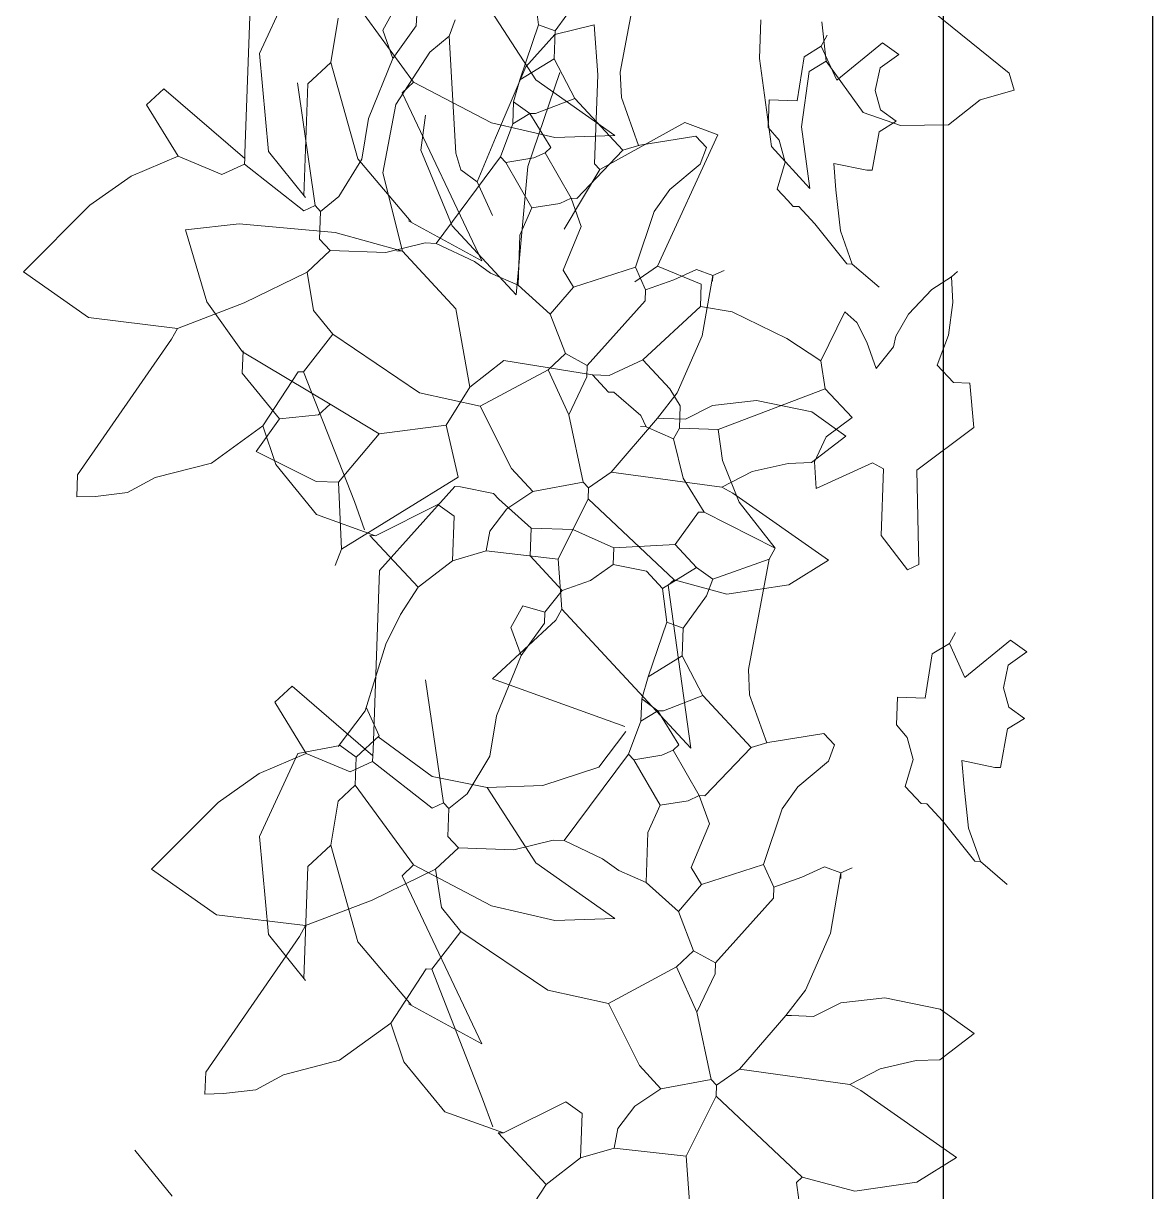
# Model space of a CAD drawing. Header units: millimetres. Extents: x 2667 to 2848, y -1 to 1765.
# Drawn here: x 2814.462 to 2815.001, y 1736.55 to 1737.108 of the extents above; entities that cross this region are included whole.
import ezdxf

# ---------------------------------------------------------------- set-up
doc = ezdxf.new("R2010")
doc.units = ezdxf.units.MM
doc.layers.add('PROIEZIONI', color=145, linetype='Continuous')
doc.layers.add('VERDE_giardino', color=74, linetype='Continuous', lineweight=9)

msp = doc.modelspace()

# ---------------------------------------------------------------- linework, layer by layer
at = {"layer": 'PROIEZIONI'}
for p, q in [((2814.90139, 1754.35715), (2814.90139, 1736.62102)), ((2815.00139, 1754.35715), (2815.00139, 1736.62102)), ((2814.90139, 1744.90356), (2814.90139, 1727.16743)), ((2815.00139, 1744.90356), (2815.00139, 1727.16743)), ((2814.90139, 1736.7425), (2814.90139, 1719.00637)), ((2815.00139, 1736.7425), (2815.00139, 1719.00637))]:
    msp.add_line(p, q, dxfattribs=at)
at = {"layer": 'VERDE_giardino'}
for p, q in [((2814.75705, 1737.13768), (2814.74717, 1737.08497)), ((2814.57109, 1737.13225), (2814.56796, 1737.04638)), ((2814.5932, 1737.13355), (2814.57487, 1737.09392)), ((2814.62066, 1737.11844), (2814.64846, 1737.08027)), ((2814.70612, 1737.12362), (2814.70819, 1737.10762)), ((2814.71604, 1737.10467), (2814.72723, 1737.12019)), ((2814.63379, 1737.10502), (2814.63948, 1737.11542)), ((2814.70683, 1737.08134), (2814.68369, 1737.11718)), ((2814.89159, 1737.11783), (2814.93284, 1737.08448)), ((2814.609, 1737.08967), (2814.61242, 1737.11077)), ((2814.63861, 1737.09157), (2814.64979, 1737.10709)), ((2814.64979, 1737.10709), (2814.64998, 1737.11239)), ((2814.66545, 1737.10218), (2814.66839, 1737.11004)), ((2814.69927, 1737.0814), (2814.70819, 1737.10762)), ((2814.70819, 1737.10762), (2814.71604, 1737.10467)), ((2814.73465, 1737.10762), (2814.7159, 1737.10301)), ((2814.73643, 1737.08368), (2814.73465, 1737.10762)), ((2814.81435, 1737.11003), (2814.81367, 1737.09148)), ((2814.8435, 1737.10897), (2814.84548, 1737.09032)), ((2814.63861, 1737.09157), (2814.63379, 1737.10502)), ((2814.65628, 1737.09448), (2814.66545, 1737.10218)), ((2814.66545, 1737.10218), (2814.66873, 1737.04634)), ((2814.70207, 1737.08759), (2814.7159, 1737.10301)), ((2814.71556, 1737.09143), (2814.71604, 1737.10467)), ((2814.846, 1737.1026), (2814.84315, 1737.09739)), ((2814.83501, 1737.09238), (2814.84315, 1737.09739)), ((2814.84315, 1737.09739), (2814.85053, 1737.0812)), ((2814.85053, 1737.0812), (2814.87241, 1737.09898)), ((2814.87241, 1737.09898), (2814.88016, 1737.09339)), ((2814.57487, 1737.09392), (2814.57928, 1737.0471)), ((2814.62694, 1737.06281), (2814.63861, 1737.09157)), ((2814.64004, 1737.06948), (2814.65628, 1737.09448)), ((2814.69927, 1737.0814), (2814.71556, 1737.09143)), ((2814.71556, 1737.09143), (2814.72549, 1737.07248)), ((2814.81932, 1737.04954), (2814.81367, 1737.09148)), ((2814.83159, 1737.07128), (2814.83501, 1737.09238)), ((2814.83733, 1737.08531), (2814.84548, 1737.09032)), ((2814.84548, 1737.09032), (2814.86315, 1737.06579)), ((2814.87126, 1737.087), (2814.88016, 1737.09339)), ((2814.598, 1737.07945), (2814.609, 1737.08967)), ((2814.62193, 1737.0436), (2814.609, 1737.08967)), ((2814.68756, 1737.05361), (2814.70207, 1737.08759)), ((2814.71827, 1737.08478), (2814.70307, 1737.03999)), ((2814.74717, 1737.08497), (2814.74774, 1737.07291)), ((2814.83371, 1737.05891), (2814.83733, 1737.08531)), ((2814.86897, 1737.0762), (2814.87126, 1737.087)), ((2814.60154, 1737.02127), (2814.59307, 1737.07997)), ((2814.59605, 1737.02594), (2814.598, 1737.07945)), ((2814.64846, 1737.08027), (2814.64296, 1737.07516)), ((2814.64846, 1737.08027), (2814.6857, 1737.06072)), ((2814.69624, 1737.0709), (2814.69927, 1737.0814)), ((2814.74456, 1737.05468), (2814.70683, 1737.08134)), ((2814.73488, 1737.04127), (2814.73643, 1737.08368)), ((2814.93284, 1737.08448), (2814.93519, 1737.07643)), ((2814.52103, 1737.06932), (2814.52927, 1737.07698)), ((2814.52927, 1737.07698), (2814.56787, 1737.04373)), ((2814.64296, 1737.07516), (2814.68107, 1736.99487)), ((2814.87148, 1737.06704), (2814.86897, 1737.0762)), ((2814.9191, 1737.07172), (2814.93519, 1737.07643)), ((2814.53606, 1737.04489), (2814.52103, 1737.06932)), ((2814.63388, 1737.03699), (2814.64004, 1737.06948)), ((2814.69585, 1737.0603), (2814.69624, 1737.0709)), ((2814.69624, 1737.0709), (2814.70399, 1737.06531)), ((2814.70664, 1737.06521), (2814.72549, 1737.07248)), ((2814.72549, 1737.07248), (2814.74847, 1737.04776)), ((2814.74774, 1737.07291), (2814.75593, 1737.04995)), ((2814.81785, 1737.05851), (2814.81834, 1737.07176)), ((2814.81834, 1737.07176), (2814.83159, 1737.07128)), ((2814.90396, 1737.05986), (2814.9191, 1737.07172)), ((2814.62694, 1737.06281), (2814.6237, 1737.04352)), ((2814.65189, 1737.04779), (2814.65419, 1737.06445)), ((2814.69585, 1737.0603), (2814.70399, 1737.06531)), ((2814.70399, 1737.06531), (2814.71401, 1737.04902)), ((2814.70399, 1737.06531), (2814.70664, 1737.06521)), ((2814.86315, 1737.06579), (2814.88097, 1737.05948)), ((2814.879, 1737.06159), (2814.87148, 1737.06704)), ((2814.6857, 1737.06072), (2814.71601, 1737.05378)), ((2814.68997, 1737.04459), (2814.69585, 1737.0603)), ((2814.73743, 1737.03853), (2814.77806, 1737.06093)), ((2814.79376, 1737.05505), (2814.77806, 1737.06093)), ((2814.82298, 1737.05249), (2814.81785, 1737.05851)), ((2814.83371, 1737.05891), (2814.83774, 1737.02937)), ((2814.87086, 1737.05658), (2814.879, 1737.06159)), ((2814.88097, 1737.05948), (2814.90396, 1737.05986)), ((2814.67884, 1737.0327), (2814.68756, 1737.05361)), ((2814.71601, 1737.05378), (2814.74456, 1737.05468)), ((2814.75652, 1737.05013), (2814.78321, 1737.05446)), ((2814.76495, 1736.99241), (2814.79376, 1737.05505)), ((2814.78321, 1737.05446), (2814.78832, 1737.04897)), ((2814.82593, 1737.04195), (2814.82298, 1737.05249)), ((2814.86754, 1737.03812), (2814.87086, 1737.05658)), ((2814.56787, 1737.04373), (2814.56796, 1737.04638)), ((2814.57928, 1737.0471), (2814.59681, 1737.02507)), ((2814.66697, 1737.01161), (2814.65189, 1737.04779)), ((2814.66873, 1737.04634), (2814.67108, 1737.03829)), ((2814.70587, 1737.04401), (2814.71127, 1737.04647)), ((2814.71401, 1737.04902), (2814.71127, 1737.04647)), ((2814.71127, 1737.04647), (2814.72375, 1737.02478)), ((2814.7264, 1737.02468), (2814.74847, 1737.04776)), ((2814.74847, 1737.04776), (2814.75652, 1737.05013)), ((2814.78832, 1737.04897), (2814.78538, 1737.04112)), ((2814.83774, 1737.02937), (2814.81932, 1737.04954)), ((2814.51361, 1737.03535), (2814.53606, 1737.04489)), ((2814.53606, 1737.04489), (2814.55698, 1737.03617)), ((2814.55698, 1737.03617), (2814.56777, 1737.04108)), ((2814.56777, 1737.04108), (2814.56787, 1737.04373)), ((2814.56777, 1737.04108), (2814.59615, 1737.01882)), ((2814.6237, 1737.04352), (2814.61284, 1737.02564)), ((2814.64732, 1737.0135), (2814.62193, 1737.0436)), ((2814.65927, 1737.00325), (2814.68997, 1737.04459)), ((2814.68997, 1737.04459), (2814.69253, 1737.04184)), ((2814.69253, 1737.04184), (2814.70587, 1737.04401)), ((2814.69253, 1737.04184), (2814.705, 1737.02016)), ((2814.70307, 1737.03999), (2814.69744, 1736.97865)), ((2814.73743, 1737.03853), (2814.73488, 1737.04127)), ((2814.78538, 1737.04112), (2814.77084, 1737.029)), ((2814.82209, 1737.02916), (2814.82593, 1737.04195)), ((2814.84908, 1737.04145), (2814.86488, 1737.03822)), ((2814.85014, 1737.02883), (2814.84908, 1737.04145)), ((2814.49396, 1737.02144), (2814.51361, 1737.03535)), ((2814.63388, 1737.03699), (2814.64314, 1736.9995)), ((2814.67108, 1737.03829), (2814.67884, 1737.0327)), ((2814.73743, 1737.03853), (2814.72047, 1737.00996)), ((2814.86488, 1737.03822), (2814.86754, 1737.03812)), ((2814.67884, 1737.0327), (2814.68621, 1737.01651)), ((2814.77084, 1737.029), (2814.76333, 1737.0184)), ((2814.8272, 1737.02367), (2814.82209, 1737.02916)), ((2814.85228, 1737.00926), (2814.85014, 1737.02883)), ((2814.61284, 1737.02564), (2814.6041, 1737.01853)), ((2814.71835, 1737.02233), (2814.72375, 1737.02478)), ((2814.72375, 1737.02478), (2814.72856, 1737.01134)), ((2814.72375, 1737.02478), (2814.7264, 1737.02468)), ((2814.8272, 1737.02367), (2814.82976, 1737.02092)), ((2814.46216, 1736.9897), (2814.49396, 1737.02144)), ((2814.59615, 1737.01882), (2814.60154, 1737.02127)), ((2814.60154, 1737.02127), (2814.6041, 1737.01853)), ((2814.6041, 1737.01853), (2814.60362, 1737.00527)), ((2814.69922, 1737.0071), (2814.705, 1737.02016)), ((2814.705, 1737.02016), (2814.71835, 1737.02233)), ((2814.76333, 1737.0184), (2814.75439, 1736.99182)), ((2814.82976, 1737.02092), (2814.8324, 1737.02082)), ((2814.8324, 1737.02082), (2814.84006, 1737.01258)), ((2814.53957, 1737.00977), (2814.5652, 1737.0125)), ((2814.5652, 1737.0125), (2814.61101, 1737.00839)), ((2814.64605, 1737.01401), (2814.68107, 1736.99487)), ((2814.84006, 1737.01258), (2814.85529, 1736.99345)), ((2814.5498, 1736.97528), (2814.53957, 1737.00977)), ((2814.61101, 1737.00839), (2814.64314, 1736.9995)), ((2814.69744, 1736.97865), (2814.66697, 1737.01161)), ((2814.69835, 1736.98325), (2814.69922, 1737.0071)), ((2814.72856, 1737.01134), (2814.71984, 1736.99043)), ((2814.85794, 1736.99336), (2814.85228, 1737.00926)), ((2814.60362, 1737.00527), (2814.60872, 1736.99979)), ((2814.63523, 1736.99882), (2814.65397, 1737.00344)), ((2814.65397, 1737.00344), (2814.65927, 1737.00325)), ((2814.65927, 1737.00325), (2814.67753, 1736.99462)), ((2814.59774, 1736.98957), (2814.60872, 1736.99979)), ((2814.60872, 1736.99979), (2814.63523, 1736.99882)), ((2814.64314, 1736.9995), (2814.64048, 1736.9996)), ((2814.64314, 1736.9995), (2814.66867, 1736.97204)), ((2814.67753, 1736.99462), (2814.68529, 1736.98904)), ((2814.71984, 1736.99043), (2814.72485, 1736.98228)), ((2814.72485, 1736.98228), (2814.75439, 1736.99182)), ((2814.76495, 1736.99241), (2814.75406, 1736.98485)), ((2814.75439, 1736.99182), (2814.7593, 1736.98103)), ((2814.76495, 1736.99241), (2814.78586, 1736.98369)), ((2814.77275, 1736.98585), (2814.78354, 1736.99076)), ((2814.78354, 1736.99076), (2814.79139, 1736.98782)), ((2814.79139, 1736.98782), (2814.79679, 1736.99027)), ((2814.85529, 1736.99345), (2814.85794, 1736.99336)), ((2814.85794, 1736.99336), (2814.8708, 1736.98228)), ((2814.90541, 1736.98729), (2814.90815, 1736.98985)), ((2814.49328, 1736.96785), (2814.46216, 1736.9897)), ((2814.59774, 1736.98957), (2814.56758, 1736.97489)), ((2814.60064, 1736.97125), (2814.59774, 1736.98957)), ((2814.68529, 1736.98904), (2814.69835, 1736.98325)), ((2814.7593, 1736.98103), (2814.77275, 1736.98585)), ((2814.78634, 1736.95908), (2814.79139, 1736.98782)), ((2814.7913, 1736.98517), (2814.79139, 1736.98782)), ((2814.90541, 1736.9873), (2814.89599, 1736.98119)), ((2814.90597, 1736.97498), (2814.90541, 1736.9873)), ((2814.69835, 1736.98325), (2814.71377, 1736.96942)), ((2814.71377, 1736.96942), (2814.72485, 1736.98228)), ((2814.75911, 1736.97573), (2814.7593, 1736.98103)), ((2814.78586, 1736.98369), (2814.78548, 1736.97309)), ((2814.89599, 1736.98119), (2814.88483, 1736.96941)), ((2814.56758, 1736.97489), (2814.53572, 1736.96264)), ((2814.56681, 1736.95151), (2814.5498, 1736.97528)), ((2814.73145, 1736.94489), (2814.75911, 1736.97573)), ((2814.758, 1736.94755), (2814.78548, 1736.97309)), ((2814.80062, 1736.97053), (2814.78548, 1736.97309)), ((2814.90387, 1736.95945), (2814.90597, 1736.97498)), ((2814.53572, 1736.96264), (2814.49328, 1736.96785)), ((2814.60993, 1736.95994), (2814.60064, 1736.97125)), ((2814.66867, 1736.97204), (2814.67527, 1736.93464)), ((2814.71377, 1736.96942), (2814.72105, 1736.95058)), ((2814.82671, 1736.95788), (2814.80062, 1736.97053)), ((2814.84291, 1736.94711), (2814.85438, 1736.97058)), ((2814.86018, 1736.96543), (2814.85438, 1736.97058)), ((2814.88483, 1736.96941), (2814.87883, 1736.9589)), ((2814.53288, 1736.95743), (2814.53572, 1736.96264)), ((2814.86494, 1736.956), (2814.86018, 1736.96543)), ((2814.48807, 1736.89273), (2814.53288, 1736.95743)), ((2814.596, 1736.94186), (2814.60993, 1736.95994)), ((2814.60993, 1736.95994), (2814.65136, 1736.93188)), ((2814.77442, 1736.93186), (2814.78634, 1736.95908)), ((2814.84291, 1736.94711), (2814.82671, 1736.95788)), ((2814.87883, 1736.9589), (2814.87765, 1736.95381)), ((2814.89856, 1736.94509), (2814.90387, 1736.95945)), ((2814.5667, 1736.94126), (2814.56709, 1736.95185)), ((2814.60863, 1736.92646), (2814.56681, 1736.95151)), ((2814.86931, 1736.94349), (2814.86494, 1736.956)), ((2814.87765, 1736.95381), (2814.86931, 1736.94349)), ((2814.67527, 1736.93464), (2814.69165, 1736.94732)), ((2814.73386, 1736.94047), (2814.69165, 1736.94732)), ((2814.71281, 1736.94292), (2814.72105, 1736.95058)), ((2814.72105, 1736.95058), (2814.73145, 1736.94489)), ((2814.74181, 1736.94018), (2814.758, 1736.94755)), ((2814.758, 1736.94755), (2814.77077, 1736.93382)), ((2814.84291, 1736.94711), (2814.84507, 1736.93376)), ((2814.58449, 1736.91938), (2814.5667, 1736.94126)), ((2814.57649, 1736.91604), (2814.59335, 1736.94196)), ((2814.59335, 1736.94196), (2814.596, 1736.94186)), ((2814.596, 1736.94186), (2814.62028, 1736.87995)), ((2814.68033, 1736.92553), (2814.71281, 1736.94292)), ((2814.71281, 1736.94292), (2814.72263, 1736.92133)), ((2814.72263, 1736.92133), (2814.73126, 1736.93959)), ((2814.73126, 1736.93959), (2814.73145, 1736.94489)), ((2814.73386, 1736.94047), (2814.74152, 1736.93223)), ((2814.73386, 1736.94047), (2814.74181, 1736.94018)), ((2814.90622, 1736.93685), (2814.89856, 1736.94509)), ((2814.67527, 1736.93464), (2814.66399, 1736.91648)), ((2814.91417, 1736.93656), (2814.90622, 1736.93685)), ((2814.91417, 1736.93656), (2814.91605, 1736.91526)), ((2814.65136, 1736.93188), (2814.68033, 1736.92553)), ((2814.74152, 1736.93223), (2814.74418, 1736.93213)), ((2814.74418, 1736.93213), (2814.75704, 1736.92105)), ((2814.76503, 1736.91978), (2814.77442, 1736.93186)), ((2814.77077, 1736.93382), (2814.77579, 1736.92568)), ((2814.79395, 1736.91439), (2814.84507, 1736.93376)), ((2814.84507, 1736.93376), (2814.85784, 1736.92003)), ((2814.60313, 1736.92135), (2814.60863, 1736.92646)), ((2814.60863, 1736.92646), (2814.632, 1736.91233)), ((2814.68033, 1736.92553), (2814.69517, 1736.89579)), ((2814.77579, 1736.92568), (2814.7754, 1736.91507)), ((2814.7913, 1736.9258), (2814.77829, 1736.9193)), ((2814.81228, 1736.92821), (2814.7913, 1736.9258)), ((2814.83868, 1736.92272), (2814.81228, 1736.92821)), ((2814.58449, 1736.91938), (2814.5733, 1736.90386)), ((2814.58449, 1736.91938), (2814.60313, 1736.92135)), ((2814.72263, 1736.92133), (2814.72942, 1736.88923)), ((2814.74287, 1736.89405), (2814.76503, 1736.91978)), ((2814.75704, 1736.92105), (2814.7595, 1736.91565)), ((2814.76503, 1736.91978), (2814.76769, 1736.91968)), ((2814.77829, 1736.9193), (2814.76769, 1736.91968)), ((2814.85495, 1736.9112), (2814.83868, 1736.92272)), ((2814.85784, 1736.92003), (2814.84542, 1736.91089)), ((2814.55196, 1736.89836), (2814.57649, 1736.91604)), ((2814.58264, 1736.89757), (2814.57649, 1736.91604)), ((2814.61257, 1736.88916), (2814.632, 1736.91233)), ((2814.632, 1736.91233), (2814.66399, 1736.91648)), ((2814.66399, 1736.91648), (2814.66982, 1736.89158)), ((2814.75684, 1736.91575), (2814.7595, 1736.91565)), ((2814.7595, 1736.91565), (2814.77255, 1736.90987)), ((2814.77255, 1736.90987), (2814.7754, 1736.91507)), ((2814.7754, 1736.91507), (2814.79395, 1736.91439)), ((2814.79599, 1736.89953), (2814.79395, 1736.91439)), ((2814.91605, 1736.91526), (2814.88878, 1736.89502)), ((2814.77255, 1736.90987), (2814.77718, 1736.89112)), ((2814.85495, 1736.9112), (2814.83857, 1736.89853)), ((2814.84542, 1736.91089), (2814.83988, 1736.89891)), ((2814.5733, 1736.90386), (2814.60197, 1736.88954)), ((2814.52516, 1736.89137), (2814.55196, 1736.89836)), ((2814.60219, 1736.8737), (2814.58264, 1736.89757)), ((2814.69517, 1736.89579), (2814.70538, 1736.88481)), ((2814.80395, 1736.87974), (2814.79599, 1736.89953)), ((2814.8101, 1736.89429), (2814.82734, 1736.8982)), ((2814.82734, 1736.8982), (2814.83857, 1736.89853)), ((2814.83988, 1736.89891), (2814.84069, 1736.88616)), ((2814.84069, 1736.88616), (2814.86767, 1736.89844)), ((2814.86767, 1736.89844), (2814.87288, 1736.8956)), ((2814.87288, 1736.8956), (2814.87172, 1736.86379)), ((2814.88878, 1736.89502), (2814.88978, 1736.84987)), ((2814.48768, 1736.88213), (2814.48807, 1736.89273)), ((2814.52516, 1736.89137), (2814.51194, 1736.8843)), ((2814.60197, 1736.88954), (2814.61257, 1736.88916)), ((2814.61407, 1736.85726), (2814.66982, 1736.89158)), ((2814.73197, 1736.88649), (2814.74287, 1736.89405)), ((2814.74287, 1736.89405), (2814.79568, 1736.88682)), ((2814.77718, 1736.89112), (2814.7872, 1736.87483)), ((2814.79568, 1736.88682), (2814.8101, 1736.89429)), ((2814.51194, 1736.8843), (2814.49655, 1736.88243)), ((2814.61257, 1736.88916), (2814.61407, 1736.85726)), ((2814.66823, 1736.88713), (2814.63227, 1736.84704)), ((2814.67088, 1736.88703), (2814.66823, 1736.88713)), ((2814.67088, 1736.88703), (2814.68669, 1736.88381)), ((2814.68669, 1736.88381), (2814.68924, 1736.88106)), ((2814.70538, 1736.88481), (2814.69294, 1736.87649)), ((2814.70538, 1736.88481), (2814.72942, 1736.88923)), ((2814.72942, 1736.88923), (2814.73197, 1736.88649)), ((2814.73178, 1736.88119), (2814.73197, 1736.88649)), ((2814.79568, 1736.88682), (2814.80088, 1736.88398)), ((2814.80088, 1736.88398), (2814.84657, 1736.852)), ((2814.49655, 1736.88243), (2814.48768, 1736.88213)), ((2814.62028, 1736.87995), (2814.6251, 1736.8665)), ((2814.63031, 1736.86366), (2814.66003, 1736.8785)), ((2814.66003, 1736.8785), (2814.66779, 1736.87291)), ((2814.68924, 1736.88106), (2814.70466, 1736.86723)), ((2814.71747, 1736.85252), (2814.73178, 1736.88119)), ((2814.73178, 1736.88119), (2814.77284, 1736.84254)), ((2814.82108, 1736.85768), (2814.80395, 1736.87974)), ((2814.63031, 1736.86366), (2814.60219, 1736.8737)), ((2814.66779, 1736.87291), (2814.66702, 1736.8517)), ((2814.69294, 1736.87649), (2814.68489, 1736.86581)), ((2814.77337, 1736.85942), (2814.78455, 1736.87493)), ((2814.78455, 1736.87493), (2814.7872, 1736.87483)), ((2814.7872, 1736.87483), (2814.82108, 1736.85768)), ((2814.70466, 1736.86723), (2814.70417, 1736.85398)), ((2814.70466, 1736.86723), (2814.72457, 1736.86655)), ((2814.62765, 1736.86376), (2814.65063, 1736.83903)), ((2814.62765, 1736.86376), (2814.63031, 1736.86366)), ((2814.68489, 1736.86581), (2814.68311, 1736.85643)), ((2814.72457, 1736.86655), (2814.74412, 1736.85783)), ((2814.87172, 1736.86379), (2814.88439, 1736.84741)), ((2814.61407, 1736.85726), (2814.61112, 1736.84941)), ((2814.66702, 1736.8517), (2814.68311, 1736.85643)), ((2814.68311, 1736.85643), (2814.71747, 1736.85252)), ((2814.74383, 1736.84988), (2814.74412, 1736.85783)), ((2814.74412, 1736.85783), (2814.77337, 1736.85942)), ((2814.77337, 1736.85942), (2814.78358, 1736.84843)), ((2814.81823, 1736.85248), (2814.82108, 1736.85768)), ((2814.65063, 1736.83903), (2814.66702, 1736.8517)), ((2814.70417, 1736.85398), (2814.7195, 1736.8375)), ((2814.71747, 1736.85252), (2814.71925, 1736.82857)), ((2814.79134, 1736.84284), (2814.81823, 1736.85248)), ((2814.81823, 1736.85248), (2814.80835, 1736.79976)), ((2814.84657, 1736.852), (2814.8276, 1736.84016)), ((2814.63227, 1736.84704), (2814.62914, 1736.76118)), ((2814.73294, 1736.84232), (2814.74383, 1736.84988)), ((2814.74383, 1736.84988), (2814.75964, 1736.84665)), ((2814.75964, 1736.84665), (2814.7673, 1736.83841)), ((2814.7673, 1736.83841), (2814.78358, 1736.84843)), ((2814.78358, 1736.84843), (2814.79134, 1736.84284)), ((2814.88439, 1736.84741), (2814.88978, 1736.84987)), ((2814.7195, 1736.8375), (2814.73294, 1736.84232)), ((2814.77009, 1736.83998), (2814.77284, 1736.84254)), ((2814.7809, 1736.76226), (2814.77009, 1736.83998)), ((2814.79799, 1736.8358), (2814.77284, 1736.84254)), ((2814.7884, 1736.83498), (2814.79134, 1736.84284)), ((2814.8276, 1736.84016), (2814.79799, 1736.8358)), ((2814.65063, 1736.83903), (2814.6422, 1736.82607)), ((2814.71116, 1736.82719), (2814.7195, 1736.8375)), ((2814.7673, 1736.83841), (2814.76936, 1736.82241)), ((2814.77722, 1736.81947), (2814.7884, 1736.83498)), ((2814.69497, 1736.81982), (2814.70066, 1736.83022)), ((2814.70066, 1736.83022), (2814.71116, 1736.82719)), ((2814.71641, 1736.82337), (2814.71925, 1736.82857)), ((2814.71925, 1736.82857), (2814.7809, 1736.76226)), ((2814.6422, 1736.82607), (2814.63518, 1736.81185)), ((2814.68619, 1736.79527), (2814.71641, 1736.82337)), ((2814.71097, 1736.82188), (2814.71116, 1736.82719)), ((2814.76045, 1736.7962), (2814.76936, 1736.82241)), ((2814.76936, 1736.82241), (2814.77722, 1736.81947)), ((2814.69979, 1736.80637), (2814.69497, 1736.81982)), ((2814.69979, 1736.80637), (2814.71097, 1736.82188)), ((2814.77674, 1736.80622), (2814.77722, 1736.81947)), ((2814.90718, 1736.81739), (2814.90433, 1736.81219)), ((2814.63518, 1736.81185), (2814.62534, 1736.78004)), ((2814.89619, 1736.80717), (2814.90433, 1736.81219)), ((2814.90433, 1736.81219), (2814.9117, 1736.796)), ((2814.9117, 1736.796), (2814.93358, 1736.81377)), ((2814.93358, 1736.81377), (2814.94134, 1736.80819)), ((2814.68812, 1736.77761), (2814.69979, 1736.80637)), ((2814.76045, 1736.7962), (2814.77674, 1736.80622)), ((2814.77674, 1736.80622), (2814.78667, 1736.78728)), ((2814.89277, 1736.78607), (2814.89619, 1736.80717)), ((2814.93244, 1736.80179), (2814.94134, 1736.80819)), ((2814.93015, 1736.791), (2814.93244, 1736.80179)), ((2814.66272, 1736.73607), (2814.65425, 1736.79476)), ((2814.74935, 1736.77262), (2814.68619, 1736.79527)), ((2814.75741, 1736.7857), (2814.76045, 1736.7962)), ((2814.80835, 1736.79976), (2814.80892, 1736.78771)), ((2814.58221, 1736.78412), (2814.59045, 1736.79178)), ((2814.59045, 1736.79178), (2814.62904, 1736.75853)), ((2814.93266, 1736.78184), (2814.93015, 1736.791)), ((2814.59724, 1736.75969), (2814.58221, 1736.78412)), ((2814.75703, 1736.7751), (2814.75741, 1736.7857)), ((2814.75741, 1736.7857), (2814.76517, 1736.7801)), ((2814.76782, 1736.78001), (2814.78667, 1736.78728)), ((2814.78667, 1736.78728), (2814.80965, 1736.76256)), ((2814.80892, 1736.78771), (2814.81711, 1736.76474)), ((2814.87903, 1736.7733), (2814.87951, 1736.78656)), ((2814.87951, 1736.78656), (2814.89277, 1736.78607)), ((2814.62534, 1736.78004), (2814.61246, 1736.76296)), ((2814.62588, 1736.78178), (2814.63212, 1736.76806)), ((2814.75703, 1736.7751), (2814.76517, 1736.7801)), ((2814.76517, 1736.7801), (2814.77519, 1736.76381)), ((2814.76517, 1736.7801), (2814.76782, 1736.78001)), ((2814.94018, 1736.77638), (2814.93266, 1736.78184)), ((2814.68812, 1736.77761), (2814.68488, 1736.75832)), ((2814.75115, 1736.75939), (2814.75703, 1736.7751)), ((2814.88416, 1736.76728), (2814.87903, 1736.7733)), ((2814.93204, 1736.77137), (2814.94018, 1736.77638)), ((2814.63212, 1736.76806), (2814.62114, 1736.75784)), ((2814.65739, 1736.74865), (2814.63152, 1736.76763)), ((2814.73701, 1736.75306), (2814.74985, 1736.7701)), ((2814.8177, 1736.76493), (2814.84439, 1736.76925)), ((2814.84439, 1736.76925), (2814.8495, 1736.76377)), ((2814.8871, 1736.75675), (2814.88416, 1736.76728)), ((2814.92872, 1736.75292), (2814.93204, 1736.77137)), ((2814.5932, 1736.75971), (2814.61338, 1736.76343)), ((2814.61338, 1736.76343), (2814.62114, 1736.75784)), ((2814.62904, 1736.75853), (2814.62914, 1736.76118)), ((2814.76705, 1736.75881), (2814.77245, 1736.76126)), ((2814.77519, 1736.76381), (2814.77245, 1736.76126)), ((2814.77245, 1736.76126), (2814.78493, 1736.73958)), ((2814.78758, 1736.73948), (2814.80965, 1736.76256)), ((2814.80965, 1736.76256), (2814.8177, 1736.76493)), ((2814.8495, 1736.76377), (2814.84655, 1736.75591)), ((2814.57479, 1736.75015), (2814.59724, 1736.75969)), ((2814.5932, 1736.75971), (2814.57487, 1736.72008)), ((2814.59724, 1736.75969), (2814.61816, 1736.75096)), ((2814.61816, 1736.75096), (2814.62895, 1736.75588)), ((2814.62066, 1736.74459), (2814.62114, 1736.75784)), ((2814.62895, 1736.75588), (2814.62904, 1736.75853)), ((2814.62895, 1736.75588), (2814.65733, 1736.73361)), ((2814.68488, 1736.75832), (2814.67401, 1736.74044)), ((2814.72045, 1736.71804), (2814.75115, 1736.75939)), ((2814.75115, 1736.75939), (2814.7537, 1736.75664)), ((2814.7537, 1736.75664), (2814.76705, 1736.75881)), ((2814.7537, 1736.75664), (2814.76618, 1736.73496)), ((2814.84655, 1736.75591), (2814.83202, 1736.7438)), ((2814.88327, 1736.74395), (2814.8871, 1736.75675)), ((2814.91026, 1736.75624), (2814.92606, 1736.75302)), ((2814.91132, 1736.74363), (2814.91026, 1736.75624)), ((2814.55513, 1736.73624), (2814.57479, 1736.75015)), ((2814.71021, 1736.74432), (2814.73701, 1736.75306)), ((2814.92606, 1736.75302), (2814.92872, 1736.75292)), ((2814.61242, 1736.73693), (2814.62066, 1736.74459)), ((2814.62066, 1736.74459), (2814.64846, 1736.70642)), ((2814.68369, 1736.74334), (2814.65739, 1736.74865)), ((2814.68369, 1736.74334), (2814.71021, 1736.74432)), ((2814.67401, 1736.74044), (2814.66528, 1736.73332)), ((2814.70683, 1736.7075), (2814.68369, 1736.74334)), ((2814.77953, 1736.73712), (2814.78493, 1736.73958)), ((2814.78493, 1736.73958), (2814.78974, 1736.72614)), ((2814.78493, 1736.73958), (2814.78758, 1736.73948)), ((2814.83202, 1736.7438), (2814.82451, 1736.73319)), ((2814.88838, 1736.73847), (2814.88327, 1736.74395)), ((2814.91346, 1736.72406), (2814.91132, 1736.74363)), ((2814.52334, 1736.70449), (2814.55513, 1736.73624)), ((2814.609, 1736.71582), (2814.61242, 1736.73693)), ((2814.65733, 1736.73361), (2814.66272, 1736.73607)), ((2814.66272, 1736.73607), (2814.66528, 1736.73332)), ((2814.66528, 1736.73332), (2814.6648, 1736.72007)), ((2814.7604, 1736.7219), (2814.76618, 1736.73496)), ((2814.76618, 1736.73496), (2814.77953, 1736.73712)), ((2814.82451, 1736.73319), (2814.81557, 1736.70662)), ((2814.88838, 1736.73847), (2814.89093, 1736.73571)), ((2814.89093, 1736.73571), (2814.89358, 1736.73562)), ((2814.89358, 1736.73562), (2814.90124, 1736.72738)), ((2814.78974, 1736.72614), (2814.78102, 1736.70522)), ((2814.90124, 1736.72738), (2814.91647, 1736.70825)), ((2814.91912, 1736.70815), (2814.91346, 1736.72406)), ((2814.57487, 1736.72008), (2814.57928, 1736.67325)), ((2814.6648, 1736.72007), (2814.6699, 1736.71458)), ((2814.69641, 1736.71362), (2814.71515, 1736.71824)), ((2814.71515, 1736.71824), (2814.72045, 1736.71804)), ((2814.72045, 1736.71804), (2814.73871, 1736.70942)), ((2814.75953, 1736.69804), (2814.7604, 1736.7219)), ((2814.598, 1736.70561), (2814.609, 1736.71582)), ((2814.62193, 1736.66975), (2814.609, 1736.71582)), ((2814.65892, 1736.70436), (2814.6699, 1736.71458)), ((2814.6699, 1736.71458), (2814.69641, 1736.71362)), ((2814.59605, 1736.65209), (2814.598, 1736.70561)), ((2814.64846, 1736.70642), (2814.64296, 1736.70131)), ((2814.64846, 1736.70642), (2814.6857, 1736.68688)), ((2814.74456, 1736.68084), (2814.70683, 1736.7075)), ((2814.73871, 1736.70942), (2814.74647, 1736.70383)), ((2814.78603, 1736.69708), (2814.81557, 1736.70662)), ((2814.81557, 1736.70662), (2814.82048, 1736.69582)), ((2814.83393, 1736.70064), (2814.84472, 1736.70555)), ((2814.84472, 1736.70555), (2814.85257, 1736.70262)), ((2814.91647, 1736.70825), (2814.91912, 1736.70815)), ((2814.91912, 1736.70815), (2814.93198, 1736.69707)), ((2814.55446, 1736.68264), (2814.52334, 1736.70449)), ((2814.65892, 1736.70436), (2814.62876, 1736.68969)), ((2814.64296, 1736.70131), (2814.68107, 1736.62102)), ((2814.66182, 1736.68604), (2814.65892, 1736.70436)), ((2814.74647, 1736.70383), (2814.75953, 1736.69804)), ((2814.78102, 1736.70522), (2814.78603, 1736.69708)), ((2814.82048, 1736.69582), (2814.83393, 1736.70064)), ((2814.84751, 1736.67387), (2814.85257, 1736.70262)), ((2814.85248, 1736.69997), (2814.85257, 1736.70262)), ((2814.85257, 1736.70262), (2814.85797, 1736.70507)), ((2814.75953, 1736.69804), (2814.77495, 1736.68421)), ((2814.77495, 1736.68421), (2814.78603, 1736.69708)), ((2814.82029, 1736.69052), (2814.82048, 1736.69582)), ((2814.62876, 1736.68969), (2814.5969, 1736.67744)), ((2814.79263, 1736.65968), (2814.82029, 1736.69052)), ((2814.67111, 1736.67473), (2814.66182, 1736.68604)), ((2814.6857, 1736.68688), (2814.71601, 1736.67994)), ((2814.77495, 1736.68421), (2814.78222, 1736.66537)), ((2814.5969, 1736.67744), (2814.55446, 1736.68264)), ((2814.59406, 1736.67223), (2814.5969, 1736.67744)), ((2814.71601, 1736.67994), (2814.74456, 1736.68084)), ((2814.54924, 1736.60753), (2814.59406, 1736.67223)), ((2814.57928, 1736.67325), (2814.59681, 1736.65122)), ((2814.65718, 1736.65666), (2814.67111, 1736.67473)), ((2814.67111, 1736.67473), (2814.71254, 1736.64668)), ((2814.8356, 1736.64665), (2814.84751, 1736.67387)), ((2814.64732, 1736.63966), (2814.62193, 1736.66975)), ((2814.77398, 1736.65771), (2814.78222, 1736.66537)), ((2814.78222, 1736.66537), (2814.79263, 1736.65968)), ((2814.63766, 1736.63083), (2814.65453, 1736.65675)), ((2814.65453, 1736.65675), (2814.65718, 1736.65666)), ((2814.65718, 1736.65666), (2814.68146, 1736.59474)), ((2814.7415, 1736.64032), (2814.77398, 1736.65771)), ((2814.77398, 1736.65771), (2814.78381, 1736.63612)), ((2814.79244, 1736.65439), (2814.79263, 1736.65968)), ((2814.78381, 1736.63612), (2814.79244, 1736.65439)), ((2814.71254, 1736.64668), (2814.7415, 1736.64032)), ((2814.82621, 1736.63458), (2814.8356, 1736.64665)), ((2814.64605, 1736.64017), (2814.68107, 1736.62102)), ((2814.7415, 1736.64032), (2814.75634, 1736.61059)), ((2814.85248, 1736.6406), (2814.83946, 1736.63409)), ((2814.87346, 1736.64301), (2814.85248, 1736.6406)), ((2814.89986, 1736.63751), (2814.87346, 1736.64301)), ((2814.78381, 1736.63612), (2814.7906, 1736.60403)), ((2814.80405, 1736.60885), (2814.82621, 1736.63458)), ((2814.82621, 1736.63458), (2814.82887, 1736.63448)), ((2814.83946, 1736.63409), (2814.82887, 1736.63448)), ((2814.91613, 1736.626), (2814.89986, 1736.63751)), ((2814.61314, 1736.61315), (2814.63766, 1736.63083)), ((2814.64381, 1736.61236), (2814.63766, 1736.63083)), ((2814.91613, 1736.626), (2814.89975, 1736.61332)), ((2814.58634, 1736.60617), (2814.61314, 1736.61315)), ((2814.66337, 1736.5885), (2814.64381, 1736.61236)), ((2814.75634, 1736.61059), (2814.76656, 1736.5996)), ((2814.87127, 1736.60909), (2814.88851, 1736.61299)), ((2814.88851, 1736.61299), (2814.89975, 1736.61332)), ((2814.54886, 1736.59692), (2814.54924, 1736.60753)), ((2814.58634, 1736.60617), (2814.57312, 1736.5991)), ((2814.79315, 1736.60129), (2814.80405, 1736.60885)), ((2814.80405, 1736.60885), (2814.85685, 1736.60162)), ((2814.85685, 1736.60162), (2814.87127, 1736.60909)), ((2814.76656, 1736.5996), (2814.75411, 1736.59128)), ((2814.76656, 1736.5996), (2814.7906, 1736.60403)), ((2814.7906, 1736.60403), (2814.79315, 1736.60129)), ((2814.79296, 1736.59598), (2814.79315, 1736.60129)), ((2814.85685, 1736.60162), (2814.86206, 1736.59877)), ((2814.55773, 1736.59722), (2814.54886, 1736.59692)), ((2814.57312, 1736.5991), (2814.55773, 1736.59722)), ((2814.68146, 1736.59474), (2814.68628, 1736.5813)), ((2814.77865, 1736.56732), (2814.79296, 1736.59598)), ((2814.79296, 1736.59598), (2814.83402, 1736.55734)), ((2814.86206, 1736.59877), (2814.90775, 1736.56679)), ((2814.69148, 1736.57846), (2814.66337, 1736.5885)), ((2814.69148, 1736.57846), (2814.72121, 1736.59329)), ((2814.72121, 1736.59329), (2814.72897, 1736.5877)), ((2814.75411, 1736.59128), (2814.74607, 1736.58061)), ((2814.72897, 1736.5877), (2814.72819, 1736.5665)), ((2814.68883, 1736.57855), (2814.71181, 1736.55383)), ((2814.68883, 1736.57855), (2814.69148, 1736.57846)), ((2814.74607, 1736.58061), (2814.74429, 1736.57122)), ((2814.53325, 1736.5483), (2814.51546, 1736.57018)), ((2814.71181, 1736.55383), (2814.72819, 1736.5665)), ((2814.72819, 1736.5665), (2814.74429, 1736.57122)), ((2814.74429, 1736.57122), (2814.77865, 1736.56732)), ((2814.77865, 1736.56732), (2814.78043, 1736.54337)), ((2814.90775, 1736.56679), (2814.88877, 1736.55495)), ((2814.83126, 1736.55478), (2814.83402, 1736.55734)), ((2814.84208, 1736.47706), (2814.83126, 1736.55478)), ((2814.85917, 1736.55059), (2814.83402, 1736.55734)), ((2814.88877, 1736.55495), (2814.85917, 1736.55059)), ((2814.71181, 1736.55383), (2814.70338, 1736.54087))]:
    msp.add_line(p, q, dxfattribs=at)
for centre, start, end in [((2814.63227, 1736.84704), 137.7572, 177.5602), ((2814.5932, 1736.75971), 100.7175, 155.4465)]:
    msp.add_arc(centre, 0.000000331, start, end, dxfattribs=at)

doc.saveas('drawing.dxf')
